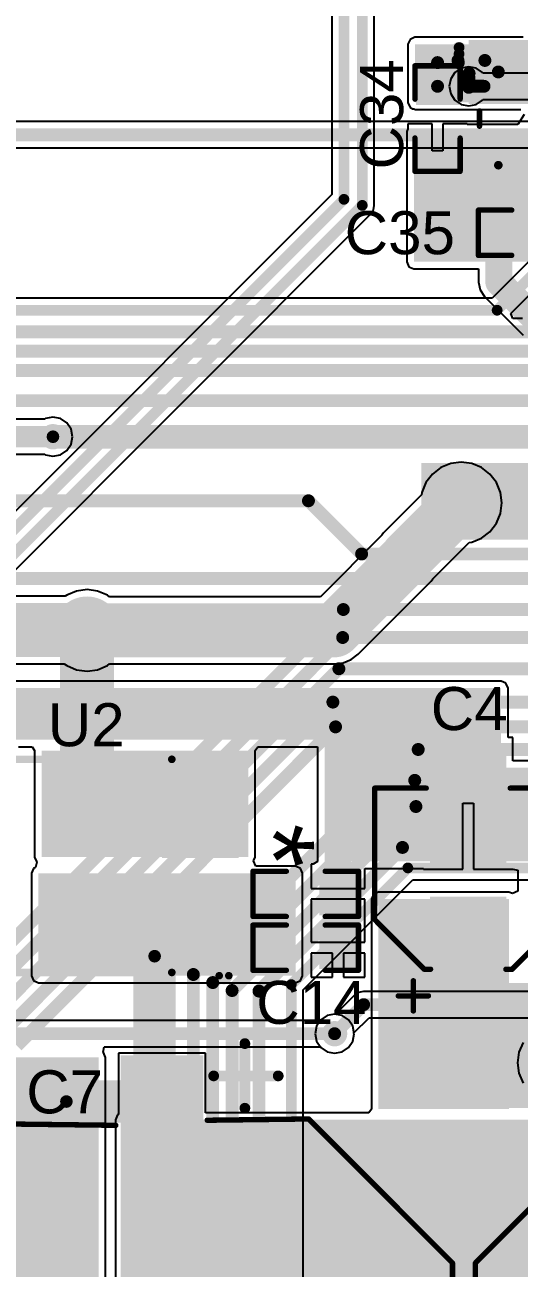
# Model space of a CAD drawing. Header units: millimetres. Extents: x 0 to 214, y 0 to 214.
# Drawn here: x 2.886 to 3.346, y 1.397 to 2.552 of the extents above; entities that cross this region are included whole.
import ezdxf

# ---------------------------------------------------------------- set-up
doc = ezdxf.new("R2010")
doc.units = ezdxf.units.MM
doc.header["$MEASUREMENT"] = 0
for name, color, linetype in [('BottomLayer', 5, 'Continuous'), ('BottomSolder', 6, 'Continuous'), ('TopLayer', 1, 'Continuous'), ('TopOverlay', 2, 'Continuous'), ('TopPaste', 8, 'Continuous'), ('TopSolder', 216, 'Continuous'), ('ViaHoleLayer', 16, 'Continuous')]:
    doc.layers.add(name, color=color, linetype=linetype)
doc.styles.add('Arial', font='', dxfattribs={"height": 0.2})
doc.styles.get('Arial').set_extended_font_data('Arial')

# ---------------------------------------------------------------- blocks, each defined once
blk = doc.blocks.new('C__0603_25')
at = {"layer": 'TopLayer'}
for points in [[(-0.015, 0.0175), (-0.015, -0.0175), (-0.045, -0.0175), (-0.045, 0.0175)], [(0.045, 0.0175), (0.045, -0.0175), (0.015, -0.0175), (0.015, 0.0175)]]:
    blk.add_hatch(color=1, dxfattribs=at).paths.add_polyline_path(points)
at = {"layer": 'TopPaste'}
for points in [[(-0.015, 0.0175), (-0.015, -0.0175), (-0.045, -0.0175), (-0.045, 0.0175)], [(0.045, 0.0175), (0.045, -0.0175), (0.015, -0.0175), (0.015, 0.0175)]]:
    blk.add_hatch(color=8, dxfattribs=at).paths.add_polyline_path(points)
at = {"layer": 'TopSolder'}
for points in [[(-0.0126, 0.0199), (-0.0126, -0.0199), (-0.0474, -0.0199), (-0.0474, 0.0199)], [(0.0474, 0.0199), (0.0474, -0.0199), (0.0126, -0.0199), (0.0126, 0.0199)]]:
    blk.add_hatch(color=216, dxfattribs=at).paths.add_polyline_path(points)
at = {"layer": 'TopOverlay', "const_width": 0.005}
for points in [[(-0.049, -0.021), (-0.049, 0.021)], [(-0.049, 0.021), (-0.018, 0.021)], [(0.018, 0.021), (0.049, 0.021)], [(0.049, -0.021), (0.049, 0.021)], [(-0.049, -0.021), (-0.018, -0.021)], [(0.018, -0.021), (0.049, -0.021)]]:
    blk.add_lwpolyline(points, dxfattribs=at)
at = {"layer": 'TopOverlay', "const_width": 0.0025}
for points in [[(-0.0503, 0.021, 1), (-0.0478, 0.021, 1)], [(-0.0503, 0.021, 1), (-0.0478, 0.021, 1)], [(-0.0192, 0.021, 1), (-0.0168, 0.021, 1)], [(0.0168, 0.021, 1), (0.0192, 0.021, 1)], [(0.0478, 0.021, 1), (0.0503, 0.021, 1)], [(0.0478, 0.021, 1), (0.0503, 0.021, 1)], [(-0.0503, -0.021, 1), (-0.0478, -0.021, 1)], [(-0.0503, -0.021, 1), (-0.0478, -0.021, 1)], [(-0.0192, -0.021, 1), (-0.0168, -0.021, 1)], [(0.0168, -0.021, 1), (0.0192, -0.021, 1)], [(0.0478, -0.021, 1), (0.0503, -0.021, 1)], [(0.0478, -0.021, 1), (0.0503, -0.021, 1)]]:
    blk.add_lwpolyline(points, format="xyb", close=True, dxfattribs=at)
blk = doc.blocks.new('C__0603_26')
at = {"layer": 'TopLayer'}
for points in [[(-0.015, 0.0175), (-0.015, -0.0175), (-0.045, -0.0175), (-0.045, 0.0175)], [(0.045, 0.0175), (0.045, -0.0175), (0.015, -0.0175), (0.015, 0.0175)]]:
    blk.add_hatch(color=1, dxfattribs=at).paths.add_polyline_path(points)
at = {"layer": 'TopPaste'}
for points in [[(-0.015, 0.0175), (-0.015, -0.0175), (-0.045, -0.0175), (-0.045, 0.0175)], [(0.045, 0.0175), (0.045, -0.0175), (0.015, -0.0175), (0.015, 0.0175)]]:
    blk.add_hatch(color=8, dxfattribs=at).paths.add_polyline_path(points)
at = {"layer": 'TopSolder'}
for points in [[(-0.0126, 0.0199), (-0.0126, -0.0199), (-0.0474, -0.0199), (-0.0474, 0.0199)], [(0.0474, 0.0199), (0.0474, -0.0199), (0.0126, -0.0199), (0.0126, 0.0199)]]:
    blk.add_hatch(color=216, dxfattribs=at).paths.add_polyline_path(points)
at = {"layer": 'TopOverlay', "const_width": 0.005}
for points in [[(-0.049, 0.021), (-0.018, 0.021)], [(-0.049, -0.021), (-0.049, 0.021)], [(0.018, 0.021), (0.049, 0.021)], [(0.049, -0.021), (0.049, 0.021)], [(-0.049, -0.021), (-0.018, -0.021)], [(0.018, -0.021), (0.049, -0.021)]]:
    blk.add_lwpolyline(points, dxfattribs=at)
at = {"layer": 'TopOverlay', "const_width": 0.0025}
for points in [[(-0.0503, 0.021, 1), (-0.0478, 0.021, 1)], [(-0.0503, 0.021, 1), (-0.0478, 0.021, 1)], [(-0.0192, 0.021, 1), (-0.0168, 0.021, 1)], [(0.0168, 0.021, 1), (0.0192, 0.021, 1)], [(0.0478, 0.021, 1), (0.0503, 0.021, 1)], [(0.0478, 0.021, 1), (0.0503, 0.021, 1)], [(-0.0503, -0.021, 1), (-0.0478, -0.021, 1)], [(-0.0503, -0.021, 1), (-0.0478, -0.021, 1)], [(-0.0192, -0.021, 1), (-0.0168, -0.021, 1)], [(0.0168, -0.021, 1), (0.0192, -0.021, 1)], [(0.0478, -0.021, 1), (0.0503, -0.021, 1)], [(0.0478, -0.021, 1), (0.0503, -0.021, 1)]]:
    blk.add_lwpolyline(points, format="xyb", close=True, dxfattribs=at)
blk = doc.blocks.new('RVT1E100M0405__31')
at = {"layer": 'TopLayer'}
for points in [[(-0.122, 0.0315), (-0.0197, 0.0315), (-0.0197, -0.0315), (-0.122, -0.0315)], [(0.0197, 0.0315), (0.122, 0.0315), (0.122, -0.0315), (0.0197, -0.0315)]]:
    blk.add_hatch(color=1, dxfattribs=at).paths.add_polyline_path(points)
at = {"layer": 'TopPaste'}
for points in [[(-0.122, 0.0315), (-0.0197, 0.0315), (-0.0197, -0.0315), (-0.122, -0.0315)], [(0.0197, 0.0315), (0.122, 0.0315), (0.122, -0.0315), (0.0197, -0.0315)]]:
    blk.add_hatch(color=8, dxfattribs=at).paths.add_polyline_path(points)
at = {"layer": 'TopSolder'}
for points in [[(-0.126, 0.0355), (-0.0157, 0.0355), (-0.0157, -0.0355), (-0.126, -0.0355)], [(0.0157, 0.0355), (0.126, 0.0355), (0.126, -0.0355), (0.0157, -0.0355)]]:
    blk.add_hatch(color=216, dxfattribs=at).paths.add_polyline_path(points)
at = {"layer": 'TopOverlay', "const_width": 0.005}
for points in [[(-0.037, 0.087), (-0.0833, 0.0408)], [(-0.037, 0.087), (0.085, 0.087)], [(0.085, 0.087), (0.085, 0.039)], [(-0.108, 0.065), (-0.108, 0.037)], [(-0.122, 0.051), (-0.094, 0.051)], [(-0.0833, 0.0408), (-0.0833, 0.035)], [(-0.0833, -0.035), (-0.0833, -0.0408)], [(-0.0833, -0.0408), (-0.037, -0.087)], [(0.085, -0.039), (0.085, -0.087)], [(-0.037, -0.087), (0.085, -0.087)]]:
    blk.add_lwpolyline(points, dxfattribs=at)
at = {"layer": 'TopOverlay', "const_width": 0.0025}
for points in [[(-0.0382, 0.087, 1), (-0.0357, 0.087, 1)], [(-0.0382, 0.087, 1), (-0.0357, 0.087, 1)], [(0.0838, 0.087, 1), (0.0862, 0.087, 1)], [(0.0838, 0.087, 1), (0.0862, 0.087, 1)], [(-0.1092, 0.065, 1), (-0.1067, 0.065, 1)], [(-0.1232, 0.051, 1), (-0.1207, 0.051, 1)], [(-0.0953, 0.051, 1), (-0.0927, 0.051, 1)], [(-0.1092, 0.037, 1), (-0.1067, 0.037, 1)], [(-0.0845, 0.0408, 1), (-0.082, 0.0408, 1)], [(-0.0845, 0.0408, 1), (-0.082, 0.0408, 1)], [(-0.0845, 0.035, 1), (-0.082, 0.035, 1)], [(0.0838, 0.039, 1), (0.0862, 0.039, 1)], [(-0.0845, -0.035, 1), (-0.082, -0.035, 1)], [(-0.0845, -0.0408, 1), (-0.082, -0.0408, 1)], [(-0.0845, -0.0408, 1), (-0.082, -0.0408, 1)], [(0.0838, -0.039, 1), (0.0862, -0.039, 1)], [(-0.0382, -0.087, 1), (-0.0357, -0.087, 1)], [(-0.0382, -0.087, 1), (-0.0357, -0.087, 1)], [(0.0838, -0.087, 1), (0.0862, -0.087, 1)], [(0.0838, -0.087, 1), (0.0862, -0.087, 1)]]:
    blk.add_lwpolyline(points, format="xyb", close=True, dxfattribs=at)
blk = doc.blocks.new('XC32M4_8_000_F18LJDT_95')
at = {"layer": 'TopLayer'}
for points in [[(-0.0689, 0.0571), (-0.0177, 0.0571), (-0.0177, 0.0098), (-0.0689, 0.0098)], [(0.0177, 0.0571), (0.0689, 0.0571), (0.0689, 0.0098), (0.0177, 0.0098)], [(-0.0689, -0.0098), (-0.0177, -0.0098), (-0.0177, -0.0571), (-0.0689, -0.0571)], [(0.0177, -0.0098), (0.0689, -0.0098), (0.0689, -0.0571), (0.0177, -0.0571)]]:
    blk.add_hatch(color=1, dxfattribs=at).paths.add_polyline_path(points)
at = {"layer": 'TopPaste'}
for points in [[(-0.0689, 0.0571), (-0.0177, 0.0571), (-0.0177, 0.0098), (-0.0689, 0.0098)], [(0.0177, 0.0571), (0.0689, 0.0571), (0.0689, 0.0098), (0.0177, 0.0098)], [(-0.0689, -0.0098), (-0.0177, -0.0098), (-0.0177, -0.0571), (-0.0689, -0.0571)], [(0.0177, -0.0098), (0.0689, -0.0098), (0.0689, -0.0571), (0.0177, -0.0571)]]:
    blk.add_hatch(color=8, dxfattribs=at).paths.add_polyline_path(points)
at = {"layer": 'TopSolder'}
for points in [[(-0.0729, 0.0611), (-0.0137, 0.0611), (-0.0137, 0.0058), (-0.0729, 0.0058)], [(0.0137, 0.0611), (0.0729, 0.0611), (0.0729, 0.0058), (0.0137, 0.0058)], [(-0.0729, -0.0058), (-0.0137, -0.0058), (-0.0137, -0.0611), (-0.0729, -0.0611)], [(0.0137, -0.0058), (0.0729, -0.0058), (0.0729, -0.0611), (0.0137, -0.0611)]]:
    blk.add_hatch(color=216, dxfattribs=at).paths.add_polyline_path(points)
at = {"layer": 'TopOverlay', "const_width": 0.005}
for points in [[(0.007, 0.051), (-0.007, 0.051)], [(-0.065, -0.003), (-0.065, 0.003)], [(0.065, -0.003), (0.065, 0.003)], [(0.007, -0.051), (-0.007, -0.051)]]:
    blk.add_lwpolyline(points, dxfattribs=at)
at = {"layer": 'TopOverlay'}
for points, const_width in [([(-0.0083, 0.051, 1), (-0.0057, 0.051, 1)], 0.0025), ([(0.0057, 0.051, 1), (0.0083, 0.051, 1)], 0.0025), ([(-0.0663, 0.003, 1), (-0.0638, 0.003, 1)], 0.0025), ([(0.0638, 0.003, 1), (0.0663, 0.003, 1)], 0.0025), ([(-0.0663, -0.003, 1), (-0.0638, -0.003, 1)], 0.0025), ([(0.0638, -0.003, 1), (0.0663, -0.003, 1)], 0.0025), ([(-0.0083, -0.051, 1), (-0.0057, -0.051, 1)], 0.0025), ([(0.0057, -0.051, 1), (0.0083, -0.051, 1)], 0.0025), ([(-0.06, -0.07, 1), (-0.066, -0.07, 1)], 0.01), ([(-0.0685, -0.07, 1), (-0.0635, -0.07, 1)], 0.005), ([(-0.0625, -0.07, 1), (-0.0575, -0.07, 1)], 0.005)]:
    blk.add_lwpolyline(points, format="xyb", close=True, dxfattribs=dict(at, const_width=const_width))
blk = doc.blocks.new('VT1H471MI135000CE0_107')
at = {"layer": 'TopOverlay', "const_width": 0.005}
for points in [[(-0.1358, -0.268), (-0.2649, -0.1389)], [(0.2676, -0.268), (-0.1358, -0.268)]]:
    blk.add_lwpolyline(points, dxfattribs=at)
at = {"layer": 'TopOverlay', "const_width": 0.0025}
blk.add_lwpolyline([(-0.137, -0.268, 1), (-0.1345, -0.268, 1)], format="xyb", close=True, dxfattribs=at)
blk.add_lwpolyline([(-0.137, -0.268, 1), (-0.1345, -0.268, 1)], format="xyb", close=True, dxfattribs=at)
blk = doc.blocks.new('SOIC_8_265')
at = {"layer": 'TopLayer'}
for points in [[(-0.0735, 0.0622), (-0.1365, 0.0622), (-0.1365, 0.0878), (-0.0735, 0.0878)], [(0.1391, 0.0622), (0.0761, 0.0622), (0.0761, 0.0878), (0.1391, 0.0878)], [(-0.0735, 0.0122), (-0.1365, 0.0122), (-0.1365, 0.0378), (-0.0735, 0.0378)], [(0.1391, 0.0122), (0.0761, 0.0122), (0.0761, 0.0378), (0.1391, 0.0378)], [(-0.0735, -0.0378), (-0.1365, -0.0378), (-0.1365, -0.0122), (-0.0735, -0.0122)], [(0.1391, -0.0378), (0.0761, -0.0378), (0.0761, -0.0122), (0.1391, -0.0122)], [(-0.0735, -0.0878), (-0.1365, -0.0878), (-0.1365, -0.0622), (-0.0735, -0.0622)], [(0.1391, -0.0878), (0.0761, -0.0878), (0.0761, -0.0622), (0.1391, -0.0622)]]:
    blk.add_hatch(color=1, dxfattribs=at).paths.add_polyline_path(points)
at = {"layer": 'TopPaste'}
for points in [[(-0.0735, 0.0622), (-0.1365, 0.0622), (-0.1365, 0.0878), (-0.0735, 0.0878)], [(0.1391, 0.0622), (0.0761, 0.0622), (0.0761, 0.0878), (0.1391, 0.0878)], [(-0.0735, 0.0122), (-0.1365, 0.0122), (-0.1365, 0.0378), (-0.0735, 0.0378)], [(0.1391, 0.0122), (0.0761, 0.0122), (0.0761, 0.0378), (0.1391, 0.0378)], [(-0.0735, -0.0378), (-0.1365, -0.0378), (-0.1365, -0.0122), (-0.0735, -0.0122)], [(0.1391, -0.0378), (0.0761, -0.0378), (0.0761, -0.0122), (0.1391, -0.0122)], [(-0.0735, -0.0878), (-0.1365, -0.0878), (-0.1365, -0.0622), (-0.0735, -0.0622)], [(0.1391, -0.0878), (0.0761, -0.0878), (0.0761, -0.0622), (0.1391, -0.0622)]]:
    blk.add_hatch(color=8, dxfattribs=at).paths.add_polyline_path(points)
at = {"layer": 'TopSolder'}
for points in [[(-0.0695, 0.0582), (-0.1405, 0.0582), (-0.1405, 0.0918), (-0.0695, 0.0918)], [(0.1431, 0.0582), (0.0721, 0.0582), (0.0721, 0.0918), (0.1431, 0.0918)], [(-0.0695, 0.0082), (-0.1405, 0.0082), (-0.1405, 0.0418), (-0.0695, 0.0418)], [(0.1431, 0.0082), (0.0721, 0.0082), (0.0721, 0.0418), (0.1431, 0.0418)], [(-0.0695, -0.0418), (-0.1405, -0.0418), (-0.1405, -0.0082), (-0.0695, -0.0082)], [(0.1431, -0.0418), (0.0721, -0.0418), (0.0721, -0.0082), (0.1431, -0.0082)], [(-0.0695, -0.0918), (-0.1405, -0.0918), (-0.1405, -0.0582), (-0.0695, -0.0582)], [(0.1431, -0.0918), (0.0721, -0.0918), (0.0721, -0.0582), (0.1431, -0.0582)]]:
    blk.add_hatch(color=216, dxfattribs=at).paths.add_polyline_path(points)
at = {"layer": 'TopOverlay'}
for points, const_width in [([(-0.1225, 0.101, 1), (-0.1315, 0.101, 1)], 0.007), ([(-0.1332, 0.101, 1), (-0.1297, 0.101, 1)], 0.0035), ([(-0.1243, 0.101, 1), (-0.1208, 0.101, 1)], 0.0035), ([(-0.0803, 0.098, 1), (-0.0767, 0.098, 1)], 0.0035), ([(0.0767, 0.098, 1), (0.0803, 0.098, 1)], 0.0035), ([(-0.0803, -0.1, 1), (-0.0767, -0.1, 1)], 0.0035), ([(0.0767, -0.1, 1), (0.0803, -0.1, 1)], 0.0035)]:
    blk.add_lwpolyline(points, format="xyb", close=True, dxfattribs=dict(at, const_width=const_width))
at = {"layer": 'TopOverlay', "const_width": 0.007}
for points in [[(0.0785, 0.098), (-0.0785, 0.098)], [(0.0785, -0.1), (-0.0785, -0.1)]]:
    blk.add_lwpolyline(points, dxfattribs=at)
blk = doc.blocks.new('C__0603_352')
at = {"layer": 'TopLayer'}
for points in [[(-0.015, 0.0175), (-0.015, -0.0175), (-0.045, -0.0175), (-0.045, 0.0175)], [(0.045, 0.0175), (0.045, -0.0175), (0.015, -0.0175), (0.015, 0.0175)]]:
    blk.add_hatch(color=1, dxfattribs=at).paths.add_polyline_path(points)
at = {"layer": 'TopPaste'}
for points in [[(-0.015, 0.0175), (-0.015, -0.0175), (-0.045, -0.0175), (-0.045, 0.0175)], [(0.045, 0.0175), (0.045, -0.0175), (0.015, -0.0175), (0.015, 0.0175)]]:
    blk.add_hatch(color=8, dxfattribs=at).paths.add_polyline_path(points)
at = {"layer": 'TopSolder'}
for points in [[(-0.0126, 0.0199), (-0.0126, -0.0199), (-0.0474, -0.0199), (-0.0474, 0.0199)], [(0.0474, 0.0199), (0.0474, -0.0199), (0.0126, -0.0199), (0.0126, 0.0199)]]:
    blk.add_hatch(color=216, dxfattribs=at).paths.add_polyline_path(points)
at = {"layer": 'TopOverlay', "const_width": 0.005}
for points in [[(-0.049, 0.021), (-0.018, 0.021)], [(-0.049, -0.021), (-0.049, 0.021)], [(0.018, 0.021), (0.049, 0.021)], [(0.049, -0.021), (0.049, 0.021)], [(-0.049, -0.021), (-0.018, -0.021)], [(0.018, -0.021), (0.049, -0.021)]]:
    blk.add_lwpolyline(points, dxfattribs=at)
at = {"layer": 'TopOverlay', "const_width": 0.0025}
for points in [[(-0.0503, 0.021, 1), (-0.0478, 0.021, 1)], [(-0.0503, 0.021, 1), (-0.0478, 0.021, 1)], [(-0.0192, 0.021, 1), (-0.0168, 0.021, 1)], [(0.0168, 0.021, 1), (0.0192, 0.021, 1)], [(0.0478, 0.021, 1), (0.0503, 0.021, 1)], [(0.0478, 0.021, 1), (0.0503, 0.021, 1)], [(-0.0503, -0.021, 1), (-0.0478, -0.021, 1)], [(-0.0503, -0.021, 1), (-0.0478, -0.021, 1)], [(-0.0192, -0.021, 1), (-0.0168, -0.021, 1)], [(0.0168, -0.021, 1), (0.0192, -0.021, 1)], [(0.0478, -0.021, 1), (0.0503, -0.021, 1)], [(0.0478, -0.021, 1), (0.0503, -0.021, 1)]]:
    blk.add_lwpolyline(points, format="xyb", close=True, dxfattribs=at)
blk = doc.blocks.new('C__0603_353')
at = {"layer": 'TopLayer'}
for points in [[(-0.015, 0.0175), (-0.015, -0.0175), (-0.045, -0.0175), (-0.045, 0.0175)], [(0.045, 0.0175), (0.045, -0.0175), (0.015, -0.0175), (0.015, 0.0175)]]:
    blk.add_hatch(color=1, dxfattribs=at).paths.add_polyline_path(points)
at = {"layer": 'TopPaste'}
for points in [[(-0.015, 0.0175), (-0.015, -0.0175), (-0.045, -0.0175), (-0.045, 0.0175)], [(0.045, 0.0175), (0.045, -0.0175), (0.015, -0.0175), (0.015, 0.0175)]]:
    blk.add_hatch(color=8, dxfattribs=at).paths.add_polyline_path(points)
at = {"layer": 'TopSolder'}
for points in [[(-0.0126, 0.0199), (-0.0126, -0.0199), (-0.0474, -0.0199), (-0.0474, 0.0199)], [(0.0474, 0.0199), (0.0474, -0.0199), (0.0126, -0.0199), (0.0126, 0.0199)]]:
    blk.add_hatch(color=216, dxfattribs=at).paths.add_polyline_path(points)
at = {"layer": 'TopOverlay', "const_width": 0.005}
for points in [[(-0.049, 0.021), (-0.018, 0.021)], [(-0.049, 0.021), (-0.049, -0.021)], [(0.018, 0.021), (0.049, 0.021)], [(0.049, 0.021), (0.049, -0.021)], [(-0.049, -0.021), (-0.018, -0.021)], [(0.018, -0.021), (0.049, -0.021)]]:
    blk.add_lwpolyline(points, dxfattribs=at)
at = {"layer": 'TopOverlay', "const_width": 0.0025}
for points in [[(-0.0503, 0.021, 1), (-0.0478, 0.021, 1)], [(-0.0503, 0.021, 1), (-0.0478, 0.021, 1)], [(-0.0192, 0.021, 1), (-0.0168, 0.021, 1)], [(0.0168, 0.021, 1), (0.0192, 0.021, 1)], [(0.0478, 0.021, 1), (0.0503, 0.021, 1)], [(0.0478, 0.021, 1), (0.0503, 0.021, 1)], [(-0.0503, -0.021, 1), (-0.0478, -0.021, 1)], [(-0.0503, -0.021, 1), (-0.0478, -0.021, 1)], [(-0.0192, -0.021, 1), (-0.0168, -0.021, 1)], [(0.0168, -0.021, 1), (0.0192, -0.021, 1)], [(0.0478, -0.021, 1), (0.0503, -0.021, 1)], [(0.0478, -0.021, 1), (0.0503, -0.021, 1)]]:
    blk.add_lwpolyline(points, format="xyb", close=True, dxfattribs=at)
blk = doc.blocks.new('VT1H471MI135000CE0_362')
at = {"layer": 'TopLayer'}
blk.add_hatch(color=1, dxfattribs=at).paths.add_polyline_path([(-0.3246, 0.0344), (-0.0805, 0.0344), (-0.0805, -0.0344), (-0.3246, -0.0344)])
at = {"layer": 'TopPaste'}
blk.add_hatch(color=8, dxfattribs=at).paths.add_polyline_path([(-0.3246, 0.0344), (-0.0805, 0.0344), (-0.0805, -0.0344), (-0.3246, -0.0344)])
at = {"layer": 'TopSolder'}
blk.add_hatch(color=216, dxfattribs=at).paths.add_polyline_path([(-0.3286, 0.0384), (-0.0765, 0.0384), (-0.0765, -0.0384), (-0.3286, -0.0384)])
at = {"layer": 'TopOverlay'}
for points, const_width in [([(-0.2696, 0.1362), (-0.1358, 0.27)], 0.005), ([(0.269, 0.27), (-0.1358, 0.27)], 0.005), ([(-0.2684, 0.042), (-0.2696, 0.1362)], 0.005), ([(-0.3096, 0.048), (-0.3096, 0.108)], 0.01), ([(-0.2796, 0.077), (-0.3396, 0.077)], 0.01), ([(-0.2649, -0.1389), (-0.2637, -0.043)], 0.005)]:
    blk.add_lwpolyline(points, dxfattribs=dict(at, const_width=const_width))
for points, const_width in [([(-0.137, 0.27, 1), (-0.1345, 0.27, 1)], 0.0025), ([(-0.137, 0.27, 1), (-0.1345, 0.27, 1)], 0.0025), ([(-0.2709, 0.1362, 1), (-0.2684, 0.1362, 1)], 0.0025), ([(-0.2709, 0.1362, 1), (-0.2684, 0.1362, 1)], 0.0025), ([(-0.3121, 0.108, 1), (-0.3071, 0.108, 1)], 0.005), ([(-0.3421, 0.077, 1), (-0.3371, 0.077, 1)], 0.005), ([(-0.2821, 0.077, 1), (-0.2771, 0.077, 1)], 0.005), ([(-0.3121, 0.048, 1), (-0.3071, 0.048, 1)], 0.005), ([(-0.2697, 0.042, 1), (-0.2672, 0.042, 1)], 0.0025), ([(-0.2649, -0.043, 1), (-0.2624, -0.043, 1)], 0.0025)]:
    blk.add_lwpolyline(points, format="xyb", close=True, dxfattribs=dict(at, const_width=const_width))

msp = doc.modelspace()

# ---------------------------------------------------------------- hatches: boundary and pattern name
at = {"layer": 'BottomLayer'}
h = msp.add_hatch(color=5, dxfattribs=at)
edge = h.paths.add_edge_path()
edge.add_arc((3.299, 2.495), 0.0118, 0, 360)
h = msp.add_hatch(color=5, dxfattribs=at)
edge = h.paths.add_edge_path()
edge.add_arc((2.9125, 2.1695), 0.0118, 0, 360)
msp.add_hatch(color=5, dxfattribs=at).paths.add_polyline_path([(3.255, 2.074), (3.777, 2.074), (3.777, 2.145), (3.255, 2.145)])
h = msp.add_hatch(color=5, dxfattribs=at)
edge = h.paths.add_edge_path()
edge.add_arc((3.292, 2.108), 0.0315, 0, 360)
h = msp.add_hatch(color=5, dxfattribs=at)
edge = h.paths.add_edge_path()
edge.add_arc((2.9442, 1.9896), 0.0315, 0, 360)
h = msp.add_hatch(color=5, dxfattribs=at)
edge = h.paths.add_edge_path()
edge.add_arc((2.9442, 1.838), 0.0315, 0, 360)
h = msp.add_hatch(color=5, dxfattribs=at)
edge = h.paths.add_edge_path()
edge.add_arc((3.007, 1.687), 0.0118, 0, 360)
h = msp.add_hatch(color=5, dxfattribs=at)
edge = h.paths.add_edge_path()
edge.add_arc((3.1743, 1.615), 0.0118, 0, 360)
h = msp.add_hatch(color=5, dxfattribs=at)
edge = h.paths.add_edge_path()
edge.add_arc((2.925, 1.552), 0.0118, 0, 360)
at = {"layer": 'BottomSolder'}
h = msp.add_hatch(color=6, dxfattribs=at)
edge = h.paths.add_edge_path()
edge.add_arc((3.299, 2.495), 0.00591, 0, 360)
h = msp.add_hatch(color=6, dxfattribs=at)
edge = h.paths.add_edge_path()
edge.add_arc((2.9125, 2.1695), 0.00591, 0, 360)
h = msp.add_hatch(color=6, dxfattribs=at)
edge = h.paths.add_edge_path()
edge.add_arc((3.292, 2.108), 0.0157, 0, 360)
h = msp.add_hatch(color=6, dxfattribs=at)
edge = h.paths.add_edge_path()
edge.add_arc((2.9442, 1.9896), 0.0157, 0, 360)
h = msp.add_hatch(color=6, dxfattribs=at)
edge = h.paths.add_edge_path()
edge.add_arc((2.9442, 1.838), 0.0157, 0, 360)
h = msp.add_hatch(color=6, dxfattribs=at)
edge = h.paths.add_edge_path()
edge.add_arc((3.007, 1.687), 0.00591, 0, 360)
h = msp.add_hatch(color=6, dxfattribs=at)
edge = h.paths.add_edge_path()
edge.add_arc((3.1743, 1.615), 0.00591, 0, 360)
h = msp.add_hatch(color=6, dxfattribs=at)
edge = h.paths.add_edge_path()
edge.add_arc((2.925, 1.552), 0.00591, 0, 360)
at = {"layer": 'TopLayer'}
for points in [[(3.249, 2.534), (3.249, 2.48), (3.3497, 2.48), (3.3497, 2.534)], [(3.248, 2.332), (3.354, 2.332), (3.354, 2.453), (3.248, 2.453)], [(2.86, 1.888), (3.329, 1.888), (3.329, 1.936), (2.86, 1.936)], [(3.165, 1.828), (3.329, 1.828), (3.329, 1.936), (3.165, 1.936)], [(2.902, 1.779), (3.094, 1.779), (3.094, 1.878), (2.902, 1.878)], [(3.165, 1.775), (3.686, 1.775), (3.686, 1.862), (3.165, 1.862)], [(2.899, 1.6689), (3.138, 1.6689), (3.138, 1.764), (2.899, 1.764)], [(3.215, 1.545), (3.3364, 1.545), (3.3364, 1.74), (3.215, 1.74)], [(3.215, 1.546), (3.424, 1.546), (3.424, 1.662), (3.215, 1.662)], [(1.838, 1.322), (2.955, 1.322), (2.955, 1.593), (1.838, 1.593)], [(2.977, 1.252), (3.732, 1.252), (3.732, 1.535), (2.977, 1.535)]]:
    msp.add_hatch(color=1, dxfattribs=at).paths.add_polyline_path(points)
h = msp.add_hatch(color=1, dxfattribs=at)
edge = h.paths.add_edge_path()
edge.add_arc((3.299, 2.495), 0.0118, 0, 360)
h = msp.add_hatch(color=1, dxfattribs=at)
edge = h.paths.add_edge_path()
edge.add_arc((2.9125, 2.1695), 0.0118, 0, 360)
h = msp.add_hatch(color=1, dxfattribs=at)
edge = h.paths.add_edge_path()
edge.add_arc((3.292, 2.108), 0.0315, 0, 360)
h = msp.add_hatch(color=1, dxfattribs=at)
edge = h.paths.add_edge_path()
edge.add_arc((2.9442, 1.9896), 0.0315, 0, 360)
h = msp.add_hatch(color=1, dxfattribs=at)
edge = h.paths.add_edge_path()
edge.add_arc((2.9442, 1.838), 0.0315, 0, 360)
h = msp.add_hatch(color=1, dxfattribs=at)
edge = h.paths.add_edge_path()
edge.add_arc((3.007, 1.687), 0.0118, 0, 360)
h = msp.add_hatch(color=1, dxfattribs=at)
edge = h.paths.add_edge_path()
edge.add_arc((3.1743, 1.615), 0.0118, 0, 360)
h = msp.add_hatch(color=1, dxfattribs=at)
edge = h.paths.add_edge_path()
edge.add_arc((2.925, 1.552), 0.0118, 0, 360)
at = {"layer": 'TopSolder'}
h = msp.add_hatch(color=216, dxfattribs=at)
edge = h.paths.add_edge_path()
edge.add_arc((3.299, 2.495), 0.00591, 0, 360)
h = msp.add_hatch(color=216, dxfattribs=at)
edge = h.paths.add_edge_path()
edge.add_arc((2.9125, 2.1695), 0.00591, 0, 360)
h = msp.add_hatch(color=216, dxfattribs=at)
edge = h.paths.add_edge_path()
edge.add_arc((3.292, 2.108), 0.0157, 0, 360)
h = msp.add_hatch(color=216, dxfattribs=at)
edge = h.paths.add_edge_path()
edge.add_arc((2.9442, 1.9896), 0.0157, 0, 360)
h = msp.add_hatch(color=216, dxfattribs=at)
edge = h.paths.add_edge_path()
edge.add_arc((2.9442, 1.838), 0.0157, 0, 360)
h = msp.add_hatch(color=216, dxfattribs=at)
edge = h.paths.add_edge_path()
edge.add_arc((3.007, 1.687), 0.00591, 0, 360)
h = msp.add_hatch(color=216, dxfattribs=at)
edge = h.paths.add_edge_path()
edge.add_arc((3.1743, 1.615), 0.00591, 0, 360)
h = msp.add_hatch(color=216, dxfattribs=at)
edge = h.paths.add_edge_path()
edge.add_arc((2.925, 1.552), 0.00591, 0, 360)
at = {"layer": 'ViaHoleLayer'}
h = msp.add_hatch(color=16, dxfattribs=at)
edge = h.paths.add_edge_path()
edge.add_arc((3.299, 2.495), 0.00591, 0, 360)
h = msp.add_hatch(color=16, dxfattribs=at)
edge = h.paths.add_edge_path()
edge.add_arc((2.9125, 2.1695), 0.00591, 0, 360)
h = msp.add_hatch(color=16, dxfattribs=at)
edge = h.paths.add_edge_path()
edge.add_arc((3.292, 2.108), 0.0157, 0, 360)
h = msp.add_hatch(color=16, dxfattribs=at)
edge = h.paths.add_edge_path()
edge.add_arc((2.9442, 1.9896), 0.0157, 0, 360)
h = msp.add_hatch(color=16, dxfattribs=at)
edge = h.paths.add_edge_path()
edge.add_arc((2.9442, 1.838), 0.0157, 0, 360)
h = msp.add_hatch(color=16, dxfattribs=at)
edge = h.paths.add_edge_path()
edge.add_arc((3.007, 1.687), 0.00591, 0, 360)
h = msp.add_hatch(color=16, dxfattribs=at)
edge = h.paths.add_edge_path()
edge.add_arc((3.1743, 1.615), 0.00591, 0, 360)
h = msp.add_hatch(color=16, dxfattribs=at)
edge = h.paths.add_edge_path()
edge.add_arc((2.925, 1.552), 0.00591, 0, 360)

# ---------------------------------------------------------------- linework, layer by layer
at = {"layer": 'BottomLayer'}
for p, q in [((3.2862, 2.5078), (3.2822, 2.5019)), ((3.2921, 2.5118), (3.2862, 2.5078)), ((3.299, 2.5132), (3.2921, 2.5118)), ((3.3059, 2.5118), (3.299, 2.5132)), ((3.3118, 2.5078), (3.3059, 2.5118)), ((3.3122, 2.5072), (3.3118, 2.5078)), ((3.4378, 2.5072), (3.3122, 2.5072)), ((3.2822, 2.5019), (3.2808, 2.495)), ((3.2808, 2.495), (3.2822, 2.4881)), ((3.2822, 2.4881), (3.2862, 2.4822)), ((3.2862, 2.4822), (3.2921, 2.4782)), ((3.2921, 2.4782), (3.299, 2.4768)), ((3.299, 2.4768), (3.3059, 2.4782)), ((3.3059, 2.4782), (3.3118, 2.4822)), ((3.3118, 2.4822), (3.3122, 2.4828)), ((3.3122, 2.4828), (3.4378, 2.4828)), ((3.792, 2.4622), (2.5932, 2.4622)), ((2.5932, 2.4378), (3.4532, 2.4378)), ((3.4553, 2.4328), (3.3207, 2.2982)), ((3.3381, 2.2839), (3.4698, 2.4156)), ((3.3207, 2.2982), (2.704, 2.2982)), ((3.34, 2.2792), (3.3381, 2.2839)), ((3.3491, 2.2792), (3.34, 2.2792)), ((3.1452, 1.6559), (3.2471, 1.7578)), ((3.2471, 1.7578), (3.4817, 1.7578)), ((3.1452, 1.2439), (3.1452, 1.6559)), ((3.1966, 1.6533), (3.1927, 1.6507)), ((3.2013, 1.6542), (3.1966, 1.6533)), ((3.9148, 1.6542), (3.2013, 1.6542)), ((3.1927, 1.6507), (3.175, 1.633)), ((3.1674, 1.6318), (3.1615, 1.6278)), ((3.1743, 1.6332), (3.1674, 1.6318)), ((3.175, 1.633), (3.1743, 1.6332)), ((3.1923, 1.6157), (3.2064, 1.6298)), ((3.2064, 1.6298), (3.3739, 1.6298)), ((3.1575, 1.6219), (3.1561, 1.615)), ((3.1615, 1.6278), (3.1575, 1.6219)), ((3.1561, 1.615), (3.1575, 1.6081)), ((3.1575, 1.6081), (3.1615, 1.6022)), ((3.1871, 1.6022), (3.1911, 1.6081)), ((3.1911, 1.6081), (3.1925, 1.615)), ((3.1925, 1.615), (3.1923, 1.6157)), ((3.3495, 1.6069), (3.3457, 1.5978)), ((3.1615, 1.6022), (3.1674, 1.5982)), ((3.1674, 1.5982), (3.1743, 1.5968)), ((3.1743, 1.5968), (3.1813, 1.5982)), ((3.1813, 1.5982), (3.1871, 1.6022)), ((3.3457, 1.5978), (3.3444, 1.588)), ((3.3444, 1.588), (3.3457, 1.5782)), ((3.3457, 1.5782), (3.3495, 1.5691))]:
    msp.add_line(p, q, dxfattribs=at)
for points, const_width in [([(3.299, 2.495), (3.451, 2.495)], 0.012), ([(2.58, 2.45), (3.792, 2.45)], 0.012), ([(3.3254, 2.287), (3.4652, 2.4268)], 0.01), ([(2.704, 2.287), (3.3254, 2.287)], 0.01), ([(2.716, 2.267), (3.3542, 2.267)], 0.012), ([(2.727, 2.249), (3.535, 2.249)], 0.012), ([(2.739, 2.231), (3.527, 2.231)], 0.012), ([(2.742, 2.203), (3.4635, 2.203)], 0.012), ([(2.9125, 2.1695), (3.4595, 2.1695)], 0.022), ([(2.753, 2.11), (3.15, 2.11)], 0.012), ([(3.15, 2.11), (3.1994, 2.0606)], 0.012), ([(3.292, 2.108), (3.611, 2.108)], 0.022), ([(3.1994, 2.0606), (3.8774, 2.0606)], 0.012), ([(2.8778, 2.0378), (3.904, 2.0378)], 0.012), ([(2.807, 1.6336), (3.1824, 2.009)], 0.012), ([(2.9442, 1.838), (2.9442, 1.9896)], 0.05), ([(3.1824, 2.009), (3.493, 2.009)], 0.012), ([(2.825, 1.6262), (3.1818, 1.983)], 0.012), ([(3.1818, 1.983), (3.5214, 1.983)], 0.012), ([(2.843, 1.6187), (3.1783, 1.954)], 0.012), ([(3.1783, 1.954), (3.538, 1.954)], 0.012), ([(2.861, 1.6113), (3.1727, 1.923)], 0.012), ([(3.1727, 1.923), (3.54, 1.923)], 0.012), ([(2.879, 1.6038), (3.1752, 1.9)], 0.012), ([(3.1752, 1.9), (3.5546, 1.9)], 0.012), ([(3.043, 1.67), (3.252, 1.879)], 0.012), ([(3.252, 1.879), (3.617, 1.879)], 0.012), ([(3.061, 1.6625), (3.2488, 1.8503)], 0.012), ([(3.2488, 1.8503), (3.6333, 1.8503)], 0.012), ([(3.079, 1.6551), (3.2499, 1.826)], 0.012), ([(3.2499, 1.826), (3.6475, 1.826)], 0.012), ([(3.104, 1.6546), (3.2374, 1.788)], 0.012), ([(3.2374, 1.788), (3.982, 1.788)], 0.012), ([(3.134, 1.6606), (3.2424, 1.769)], 0.01), ([(3.2424, 1.769), (4.002, 1.769)], 0.01), ([(3.007, 1.576), (3.007, 1.687)], 0.0394), ([(3.043, 0.16), (3.043, 1.67)], 0.012), ([(3.061, 0.0747), (3.061, 1.6625)], 0.012), ([(3.134, 1.23), (3.134, 1.6606)], 0.01), ([(3.079, 0.102), (3.079, 1.6551)], 0.012), ([(3.104, 0.129), (3.104, 1.6546)], 0.012), ([(3.1743, 1.615), (3.2013, 1.642)], 0.012), ([(3.2013, 1.642), (3.928, 1.642)], 0.012), ([(2.983, 1.552), (3.007, 1.576)], 0.0394), ([(2.925, 1.552), (2.983, 1.552)], 0.0394)]:
    msp.add_lwpolyline(points, dxfattribs=dict(at, const_width=const_width))
for points, const_width in [([(3.296, 2.495, 1), (3.302, 2.495, 1)], 0.006), ([(3.3229, 2.287, 1), (3.3279, 2.287, 1)], 0.005), ([(3.3229, 2.287, 1), (3.3279, 2.287, 1)], 0.005), ([(2.907, 2.1695, 1), (2.918, 2.1695, 1)], 0.011), ([(3.147, 2.11, 1), (3.153, 2.11, 1)], 0.006), ([(3.147, 2.11, 1), (3.153, 2.11, 1)], 0.006), ([(3.2865, 2.108, 1), (3.2975, 2.108, 1)], 0.011), ([(3.1964, 2.0606, 1), (3.2024, 2.0606, 1)], 0.006), ([(3.1964, 2.0606, 1), (3.2024, 2.0606, 1)], 0.006), ([(2.9317, 1.9896, 1), (2.9567, 1.9896, 1)], 0.025), ([(3.1794, 2.009, 1), (3.1854, 2.009, 1)], 0.006), ([(3.1794, 2.009, 1), (3.1854, 2.009, 1)], 0.006), ([(3.1788, 1.983, 1), (3.1848, 1.983, 1)], 0.006), ([(3.1788, 1.983, 1), (3.1848, 1.983, 1)], 0.006), ([(3.1753, 1.954, 1), (3.1813, 1.954, 1)], 0.006), ([(3.1753, 1.954, 1), (3.1813, 1.954, 1)], 0.006), ([(3.1697, 1.923, 1), (3.1757, 1.923, 1)], 0.006), ([(3.1697, 1.923, 1), (3.1757, 1.923, 1)], 0.006), ([(3.1722, 1.9, 1), (3.1782, 1.9, 1)], 0.006), ([(3.1722, 1.9, 1), (3.1782, 1.9, 1)], 0.006), ([(3.249, 1.879, 1), (3.255, 1.879, 1)], 0.006), ([(3.249, 1.879, 1), (3.255, 1.879, 1)], 0.006), ([(2.9317, 1.838, 1), (2.9567, 1.838, 1)], 0.025), ([(3.2458, 1.8503, 1), (3.2518, 1.8503, 1)], 0.006), ([(3.2458, 1.8503, 1), (3.2518, 1.8503, 1)], 0.006), ([(3.2469, 1.826, 1), (3.2529, 1.826, 1)], 0.006), ([(3.2469, 1.826, 1), (3.2529, 1.826, 1)], 0.006), ([(3.2344, 1.788, 1), (3.2404, 1.788, 1)], 0.006), ([(3.2344, 1.788, 1), (3.2404, 1.788, 1)], 0.006), ([(3.2399, 1.769, 1), (3.2449, 1.769, 1)], 0.005), ([(3.2399, 1.769, 1), (3.2449, 1.769, 1)], 0.005), ([(2.9972, 1.687, 1), (3.0168, 1.687, 1)], 0.0197), ([(3.04, 1.67, 1), (3.046, 1.67, 1)], 0.006), ([(3.04, 1.67, 1), (3.046, 1.67, 1)], 0.006), ([(3.058, 1.6625, 1), (3.064, 1.6625, 1)], 0.006), ([(3.058, 1.6625, 1), (3.064, 1.6625, 1)], 0.006), ([(3.1315, 1.6606, 1), (3.1365, 1.6606, 1)], 0.005), ([(3.1315, 1.6606, 1), (3.1365, 1.6606, 1)], 0.005), ([(3.076, 1.6551, 1), (3.082, 1.6551, 1)], 0.006), ([(3.076, 1.6551, 1), (3.082, 1.6551, 1)], 0.006), ([(3.101, 1.6546, 1), (3.107, 1.6546, 1)], 0.006), ([(3.101, 1.6546, 1), (3.107, 1.6546, 1)], 0.006), ([(3.1983, 1.642, 1), (3.2043, 1.642, 1)], 0.006), ([(3.1983, 1.642, 1), (3.2043, 1.642, 1)], 0.006), ([(3.1713, 1.615, 1), (3.1773, 1.615, 1)], 0.006), ([(2.9972, 1.576, 1), (3.0168, 1.576, 1)], 0.0197), ([(2.9972, 1.576, 1), (3.0168, 1.576, 1)], 0.0197), ([(2.9152, 1.552, 1), (2.9348, 1.552, 1)], 0.0197), ([(2.9732, 1.552, 1), (2.9928, 1.552, 1)], 0.0197), ([(2.9732, 1.552, 1), (2.9928, 1.552, 1)], 0.0197)]:
    msp.add_lwpolyline(points, format="xyb", close=True, dxfattribs=dict(at, const_width=const_width))
at = {"layer": 'TopLayer'}
for p, q in [((3.1718, 2.757), (3.1718, 2.3946)), ((3.2112, 2.3844), (3.2112, 2.7467)), ((3.2444, 2.5386), (3.2425, 2.534)), ((3.2425, 2.534), (3.2425, 2.48)), ((3.249, 2.5405), (3.2444, 2.5386)), ((3.3497, 2.5405), (3.249, 2.5405)), ((3.2425, 2.48), (3.2444, 2.4754)), ((3.2444, 2.4754), (3.2465, 2.4745)), ((3.2465, 2.4745), (3.2465, 2.474)), ((3.2465, 2.474), (3.2478, 2.474)), ((3.2478, 2.474), (3.249, 2.4735)), ((3.249, 2.4735), (3.3475, 2.4735)), ((3.265, 2.46), (3.2425, 2.46)), ((3.2425, 2.46), (3.2425, 2.4554)), ((3.265, 2.435), (3.265, 2.46)), ((3.2975, 2.46), (3.275, 2.46)), ((3.275, 2.46), (3.275, 2.435)), ((3.2975, 2.4595), (3.2975, 2.46)), ((3.3505, 2.4688), (3.3446, 2.4595)), ((3.2425, 2.4554), (3.2415, 2.453)), ((3.2415, 2.453), (3.2415, 2.332)), ((3.3446, 2.4595), (3.2975, 2.4595)), ((3.275, 2.435), (3.265, 2.435)), ((3.1718, 2.3946), (2.8604, 2.0832)), ((3.2079, 2.3764), (3.2104, 2.3801)), ((3.2104, 2.3801), (3.2112, 2.3844)), ((3.2112, 2.3844), (3.2112, 2.3844)), ((2.8626, 2.0311), (3.2079, 2.3764)), ((3.2079, 2.3764), (3.2079, 2.3764)), ((3.2415, 2.332), (3.2434, 2.3274)), ((3.2434, 2.3274), (3.248, 2.3255)), ((3.248, 2.3255), (3.3081, 2.3255)), ((3.3081, 2.3255), (3.3081, 2.313)), ((3.3081, 2.313), (3.3096, 2.3058)), ((3.3096, 2.3058), (3.3137, 2.2997)), ((3.3137, 2.2997), (3.3497, 2.2637)), ((2.9049, 2.1858), (2.5978, 2.1858)), ((2.9056, 2.1863), (2.9049, 2.1858)), ((2.9125, 2.1877), (2.9056, 2.1863)), ((2.9194, 2.1863), (2.9125, 2.1877)), ((2.9253, 2.1823), (2.9194, 2.1863)), ((2.9293, 2.1764), (2.9253, 2.1823)), ((2.9307, 2.1695), (2.9293, 2.1764)), ((2.9253, 2.1567), (2.9293, 2.1626)), ((2.9293, 2.1626), (2.9307, 2.1695)), ((2.4273, 2.1532), (2.9049, 2.1532)), ((2.9049, 2.1532), (2.9056, 2.1527)), ((2.9056, 2.1527), (2.9125, 2.1513)), ((2.9125, 2.1513), (2.9194, 2.1527)), ((2.9194, 2.1527), (2.9253, 2.1567)), ((3.2731, 2.1408), (3.2653, 2.1347)), ((3.2822, 2.1445), (3.2731, 2.1408)), ((3.292, 2.1458), (3.2822, 2.1445)), ((3.3018, 2.1445), (3.292, 2.1458)), ((3.3109, 2.1408), (3.3018, 2.1445)), ((3.3187, 2.1347), (3.3109, 2.1408)), ((3.2592, 2.1269), (3.2555, 2.1178)), ((3.2653, 2.1347), (3.2592, 2.1269)), ((3.3248, 2.1269), (3.3187, 2.1347)), ((3.3285, 2.1178), (3.3248, 2.1269)), ((3.2552, 2.1154), (3.2199, 2.0801)), ((3.2555, 2.1178), (3.2552, 2.1154)), ((3.3298, 2.108), (3.3285, 2.1178)), ((3.3285, 2.0982), (3.3298, 2.108)), ((3.3248, 2.0891), (3.3285, 2.0982)), ((3.2199, 2.0801), (3.2183, 2.078)), ((3.3109, 2.0752), (3.3187, 2.0813)), ((3.3187, 2.0813), (3.3248, 2.0891)), ((3.2183, 2.078), (3.1612, 2.0209)), ((3.2657, 2.0375), (3.2994, 2.0712)), ((3.2994, 2.0712), (3.3018, 2.0715)), ((3.3018, 2.0715), (3.3109, 2.0752)), ((3.1962, 1.9675), (3.2641, 2.0354)), ((3.2641, 2.0354), (3.2657, 2.0375)), ((3.2641, 2.0354), (3.2641, 2.0354)), ((2.9238, 2.0213), (2.7581, 2.0213)), ((2.9253, 2.0224), (2.9238, 2.0213)), ((2.9344, 2.0262), (2.9253, 2.0224)), ((2.9442, 2.0275), (2.9344, 2.0262)), ((2.954, 2.0262), (2.9442, 2.0275)), ((2.9631, 2.0224), (2.954, 2.0262)), ((2.965, 2.0209), (2.9631, 2.0224)), ((3.1612, 2.0209), (2.965, 2.0209)), ((3.1898, 1.9626), (3.1962, 1.9675)), ((2.352, 1.9587), (2.9229, 1.9587)), ((2.9229, 1.9587), (2.9253, 1.9569)), ((2.9253, 1.9569), (2.9344, 1.9531)), ((2.9344, 1.9531), (2.9442, 1.9518)), ((2.9442, 1.9518), (2.954, 1.9531)), ((2.954, 1.9531), (2.9631, 1.9569)), ((2.9631, 1.9569), (2.965, 1.9584)), ((2.965, 1.9584), (3.1741, 1.9584)), ((3.1741, 1.9584), (3.1782, 1.9589)), ((3.1741, 1.9584), (3.1741, 1.9584)), ((3.1782, 1.9589), (3.1822, 1.9594)), ((3.1822, 1.9594), (3.1898, 1.9626)), ((3.329, 1.9425), (2.451, 1.9425)), ((3.3336, 1.9406), (3.329, 1.9425)), ((3.3355, 1.936), (3.3336, 1.9406)), ((3.3355, 1.8902), (3.3355, 1.936)), ((3.34, 1.8902), (3.3355, 1.8902)), ((3.34, 1.8685), (3.34, 1.8902)), ((2.8805, 1.8815), (2.8932, 1.8815)), ((2.8932, 1.8815), (2.8955, 1.878)), ((2.8955, 1.878), (2.8955, 1.779)), ((3.1005, 1.878), (3.1028, 1.8815)), ((3.1005, 1.779), (3.1005, 1.878)), ((3.1028, 1.8815), (3.1585, 1.8815)), ((3.1585, 1.8815), (3.1585, 1.862)), ((3.1585, 1.862), (3.1585, 1.828)), ((3.686, 1.8685), (3.34, 1.8685)), ((3.1585, 1.828), (3.1585, 1.775)), ((3.2935, 1.7678), (3.2935, 1.829)), ((3.2935, 1.829), (3.3035, 1.829)), ((3.3035, 1.829), (3.3035, 1.7678)), ((2.8955, 1.779), (2.8971, 1.7751)), ((3.099, 1.7755), (3.1005, 1.779)), ((2.8944, 1.7686), (2.8925, 1.764)), ((2.8964, 1.7694), (2.8944, 1.7686)), ((2.8974, 1.7744), (2.8964, 1.7694)), ((2.8971, 1.7751), (2.8974, 1.7744)), ((3.1012, 1.7705), (3.099, 1.7755)), ((3.138, 1.7705), (3.1012, 1.7705)), ((3.1426, 1.7686), (3.138, 1.7705)), ((3.1445, 1.764), (3.1426, 1.7686)), ((3.1544, 1.7724), (3.1525, 1.7724)), ((3.1525, 1.7724), (3.1525, 1.7499)), ((3.1585, 1.775), (3.1544, 1.7724)), ((3.2025, 1.7499), (3.2025, 1.7685)), ((3.2025, 1.7685), (3.257, 1.7685)), ((3.257, 1.7685), (3.257, 1.7678)), ((3.257, 1.7678), (3.2935, 1.7678)), ((3.3035, 1.7678), (3.34, 1.7678)), ((3.34, 1.7678), (3.34, 1.7678)), ((3.34, 1.7678), (3.34, 1.7678)), ((3.34, 1.7678), (3.34, 1.7678)), ((3.34, 1.7678), (3.3447, 1.7669)), ((3.3447, 1.7669), (3.3447, 1.7475)), ((2.8925, 1.764), (2.8925, 1.6689)), ((3.1445, 1.6689), (3.1445, 1.764)), ((3.1525, 1.7499), (3.1775, 1.7499)), ((3.1775, 1.7499), (3.2025, 1.7499)), ((3.2104, 1.7446), (3.2085, 1.74)), ((3.215, 1.7465), (3.2104, 1.7446)), ((3.3364, 1.7465), (3.215, 1.7465)), ((3.3397, 1.7451), (3.3364, 1.7465)), ((3.3447, 1.7475), (3.3397, 1.7451)), ((3.1775, 1.7399), (3.1525, 1.7399)), ((3.1525, 1.7399), (3.1525, 1.7174)), ((3.2025, 1.7399), (3.1775, 1.7399)), ((3.2025, 1.7174), (3.2025, 1.7399)), ((3.2085, 1.74), (3.2085, 1.662)), ((3.1525, 1.7174), (3.1525, 1.6999)), ((3.2025, 1.6999), (3.2025, 1.7174)), ((3.1525, 1.6999), (3.1775, 1.6999)), ((3.1775, 1.6999), (3.2025, 1.6999)), ((3.1725, 1.6899), (3.1525, 1.6899)), ((3.1525, 1.6899), (3.1525, 1.6674)), ((3.1725, 1.6674), (3.1725, 1.6899)), ((3.2025, 1.6899), (3.1825, 1.6899)), ((3.1825, 1.6899), (3.1825, 1.6674)), ((3.2025, 1.6674), (3.2025, 1.6899)), ((2.8925, 1.6689), (2.8944, 1.6643)), ((2.8944, 1.6643), (2.899, 1.6624)), ((3.138, 1.6624), (3.1426, 1.6643)), ((3.1426, 1.6643), (3.1445, 1.6689)), ((3.1525, 1.6674), (3.1725, 1.6674)), ((3.1825, 1.6674), (3.2025, 1.6674)), ((2.899, 1.6624), (3.138, 1.6624)), ((3.2085, 1.662), (3.2085, 1.545)), ((3.1674, 1.6318), (3.1615, 1.6278)), ((3.1743, 1.6332), (3.1674, 1.6318)), ((3.1813, 1.6318), (3.1743, 1.6332)), ((3.1871, 1.6278), (3.1813, 1.6318)), ((3.1611, 1.6272), (2.7652, 1.6272)), ((3.1615, 1.6278), (3.1611, 1.6272)), ((3.1911, 1.6219), (3.1871, 1.6278)), ((3.1925, 1.615), (3.1911, 1.6219)), ((3.1871, 1.6022), (3.1911, 1.6081)), ((3.1911, 1.6081), (3.1925, 1.615)), ((2.9592, 1.5978), (2.9602, 1.6028)), ((2.9596, 1.5976), (2.9592, 1.5978)), ((2.9615, 1.593), (2.9596, 1.5976)), ((2.9602, 1.6028), (3.1611, 1.6028)), ((3.0543, 1.5968), (2.9734, 1.5968)), ((2.9734, 1.5968), (2.9734, 1.54)), ((3.0543, 1.5415), (3.0543, 1.5968)), ((3.1611, 1.6028), (3.1615, 1.6022)), ((3.1615, 1.6022), (3.1674, 1.5982)), ((3.1674, 1.5982), (3.1743, 1.5968)), ((3.1743, 1.5968), (3.1813, 1.5982)), ((3.1813, 1.5982), (3.1871, 1.6022)), ((2.9615, 1.322), (2.9615, 1.593)), ((2.9724, 1.5396), (2.9705, 1.535)), ((2.9734, 1.54), (2.9724, 1.5396)), ((3.2062, 1.5415), (3.0543, 1.5415)), ((3.2085, 1.545), (3.2062, 1.5415)), ((2.9705, 1.535), (2.9705, 1.3093))]:
    msp.add_line(p, q, dxfattribs=at)
for points, const_width in [([(3.183, 2.39), (3.183, 2.757)], 0.01), ([(3.2, 2.3844), (3.2, 2.7514)], 0.01), ([(3.27, 2.495), (3.27, 2.517)], 0.012), ([(3.27, 2.517), (3.2893, 2.517)], 0.012), ([(3.289, 2.519), (3.314, 2.519)], 0.012), ([(3.2893, 2.517), (3.2993, 2.507)], 0.012), ([(3.299, 2.504), (3.314, 2.519)], 0.012), ([(3.299, 2.494), (3.299, 2.504)], 0.012), ([(3.3132, 2.495), (3.3265, 2.5083)], 0.012), ([(3.27, 2.495), (3.299, 2.495)], 0.012), ([(3.299, 2.495), (3.3132, 2.495)], 0.012), ([(3.3265, 2.4217), (3.35, 2.449)], 0.008), ([(2.865, 2.072), (3.183, 2.39)], 0.01), ([(2.8546, 2.039), (3.2, 2.3844)], 0.01), ([(3.327, 2.313), (3.327, 2.359)], 0.025), ([(3.3278, 2.3642), (3.329, 2.363)], 0.025), ([(3.327, 2.313), (3.363, 2.277)], 0.025), ([(2.4205, 2.1695), (2.9125, 2.1695)], 0.02), ([(3.242, 2.058), (3.292, 2.108)], 0.05), ([(3.1741, 1.9896), (3.242, 2.0575)], 0.05), ([(3.242, 2.0575), (3.242, 2.058)], 0.05), ([(2.339, 1.99), (2.9438, 1.99)], 0.05), ([(2.9438, 1.99), (2.9442, 1.9896)], 0.05), ([(2.9442, 1.9896), (3.1741, 1.9896)], 0.05), ([(3.1775, 1.7449), (3.1775, 1.824)], 0.025), ([(3.0495, 1.6949), (3.0495, 1.7449)], 0.025), ([(3.1775, 1.6949), (3.1775, 1.7449)], 0.025), ([(2.9583, 1.7145), (3.0299, 1.7145)], 0.05), ([(3.0299, 1.7145), (3.0495, 1.6949)], 0.05), ([(3.2985, 1.6676), (3.2985, 1.6872)], 0.0295), ([(3.2985, 1.6676), (3.3153, 1.6508)], 0.0295), ([(3.296, 1.645), (3.5997, 1.645)], 0.0295), ([(2.5528, 1.615), (3.1743, 1.615)], 0.012), ([(3.0139, 1.2899), (3.0139, 1.4687)], 0.05), ([(3.0139, 1.4687), (3.5732, 1.4687)], 0.05)]:
    msp.add_lwpolyline(points, dxfattribs=dict(at, const_width=const_width))
for points, const_width in [([(3.267, 2.517, 1), (3.273, 2.517, 1)], 0.006), ([(3.267, 2.517, 1), (3.273, 2.517, 1)], 0.006), ([(3.286, 2.519, 1), (3.292, 2.519, 1)], 0.006), ([(3.2863, 2.517, 1), (3.2923, 2.517, 1)], 0.006), ([(3.2863, 2.517, 1), (3.2923, 2.517, 1)], 0.006), ([(3.311, 2.519, 1), (3.317, 2.519, 1)], 0.006), ([(3.311, 2.519, 1), (3.317, 2.519, 1)], 0.006), ([(3.296, 2.504, 1), (3.302, 2.504, 1)], 0.006), ([(3.296, 2.504, 1), (3.302, 2.504, 1)], 0.006), ([(3.2963, 2.507, 1), (3.3023, 2.507, 1)], 0.006), ([(3.3235, 2.5083, 1), (3.3295, 2.5083, 1)], 0.006), ([(3.267, 2.495, 1), (3.273, 2.495, 1)], 0.006), ([(3.267, 2.495, 1), (3.273, 2.495, 1)], 0.006), ([(3.296, 2.495, 1), (3.302, 2.495, 1)], 0.006), ([(3.296, 2.495, 1), (3.302, 2.495, 1)], 0.006), ([(3.296, 2.494, 1), (3.302, 2.494, 1)], 0.006), ([(3.3102, 2.495, 1), (3.3162, 2.495, 1)], 0.006), ([(3.3102, 2.495, 1), (3.3162, 2.495, 1)], 0.006), ([(3.3245, 2.4217, 1), (3.3285, 2.4217, 1)], 0.004), ([(3.1805, 2.39, 1), (3.1855, 2.39, 1)], 0.005), ([(3.1805, 2.39, 1), (3.1855, 2.39, 1)], 0.005), ([(3.1975, 2.3844, 1), (3.2025, 2.3844, 1)], 0.005), ([(3.1975, 2.3844, 1), (3.2025, 2.3844, 1)], 0.005), ([(3.3207, 2.359, 1), (3.3333, 2.359, 1)], 0.0125), ([(3.3215, 2.3642, 1), (3.334, 2.3642, 1)], 0.0125), ([(3.3228, 2.363, 1), (3.3352, 2.363, 1)], 0.0125), ([(3.3207, 2.313, 1), (3.3333, 2.313, 1)], 0.0125), ([(3.3207, 2.313, 1), (3.3333, 2.313, 1)], 0.0125), ([(2.9075, 2.1695, 1), (2.9175, 2.1695, 1)], 0.01), ([(3.2795, 2.108, 1), (3.3045, 2.108, 1)], 0.025), ([(3.2295, 2.058, 1), (3.2545, 2.058, 1)], 0.025), ([(3.2295, 2.058, 1), (3.2545, 2.058, 1)], 0.025), ([(3.2295, 2.0575, 1), (3.2545, 2.0575, 1)], 0.025), ([(3.2295, 2.0575, 1), (3.2545, 2.0575, 1)], 0.025), ([(2.9313, 1.99, 1), (2.9563, 1.99, 1)], 0.025), ([(2.9313, 1.99, 1), (2.9563, 1.99, 1)], 0.025), ([(2.9317, 1.9896, 1), (2.9567, 1.9896, 1)], 0.025), ([(2.9317, 1.9896, 1), (2.9567, 1.9896, 1)], 0.025), ([(3.1616, 1.9896, 1), (3.1866, 1.9896, 1)], 0.025), ([(3.1616, 1.9896, 1), (3.1866, 1.9896, 1)], 0.025), ([(3.1713, 1.824, 1), (3.1838, 1.824, 1)], 0.0125), ([(3.0433, 1.7449, 1), (3.0558, 1.7449, 1)], 0.0125), ([(3.1713, 1.7449, 1), (3.1838, 1.7449, 1)], 0.0125), ([(3.1713, 1.7449, 1), (3.1838, 1.7449, 1)], 0.0125), ([(2.9458, 1.7145, 1), (2.9708, 1.7145, 1)], 0.025), ([(3.0174, 1.7145, 1), (3.0424, 1.7145, 1)], 0.025), ([(3.0174, 1.7145, 1), (3.0424, 1.7145, 1)], 0.025), ([(3.037, 1.6949, 1), (3.062, 1.6949, 1)], 0.025), ([(3.0433, 1.6949, 1), (3.0558, 1.6949, 1)], 0.0125), ([(3.1713, 1.6949, 1), (3.1838, 1.6949, 1)], 0.0125), ([(3.2911, 1.6872, 1), (3.3059, 1.6872, 1)], 0.0148), ([(3.2911, 1.6676, 1), (3.3059, 1.6676, 1)], 0.0148), ([(3.2911, 1.6676, 1), (3.3059, 1.6676, 1)], 0.0148), ([(3.3079, 1.6508, 1), (3.3226, 1.6508, 1)], 0.0148), ([(3.2886, 1.645, 1), (3.3034, 1.645, 1)], 0.0148), ([(3.1713, 1.615, 1), (3.1773, 1.615, 1)], 0.006), ([(3.0014, 1.4687, 1), (3.0264, 1.4687, 1)], 0.025), ([(3.0014, 1.4687, 1), (3.0264, 1.4687, 1)], 0.025)]:
    msp.add_lwpolyline(points, format="xyb", close=True, dxfattribs=dict(at, const_width=const_width))

# ---------------------------------------------------------------- block references
for name, p, rotation in [('XC32M4_8_000_F18LJDT_95', (3.36, 2.465), 270), ('C__0603_353', (3.27, 2.465), 90), ('RVT1E100M0405__31', (3.2985, 1.7581), 90), ('SOIC_8_265', (2.9445, 1.7699), 180), ('VT1H471MI135000CE0_362', (3.0139, 1.2662), 270), ('VT1H471MI135000CE0_107', (3.5732, 1.2662), 270)]:
    msp.add_blockref(name, p, dxfattribs=dict(rotation=rotation))
for name, p in [('C__0603_352', (3.357, 2.359)), ('C__0603_25', (3.1475, 1.7449)), ('C__0603_26', (3.1475, 1.6949))]:
    msp.add_blockref(name, p)

# ---------------------------------------------------------------- texts
at = {"layer": 'TopOverlay', "style": 'Arial'}
msp.add_text('C34', height=0.04, rotation=90, dxfattribs=at).set_placement((3.238, 2.4177))
for s, p in [('C35', (3.1837, 2.339)), ('C4', (3.2637, 1.897)), ('U2', (2.9077, 1.882)), ('C14', (3.1015, 1.6241)), ('C7', (2.8877, 1.541))]:
    msp.add_text(s, height=0.04, dxfattribs=at).set_placement(p)
at = {"layer": 'TopOverlay', "style": 'Arial', "text_generation_flag": 2}
msp.add_text('*', height=0.075, rotation=270, dxfattribs=at).set_placement((3.0802, 1.7693))

doc.saveas('drawing.dxf')
